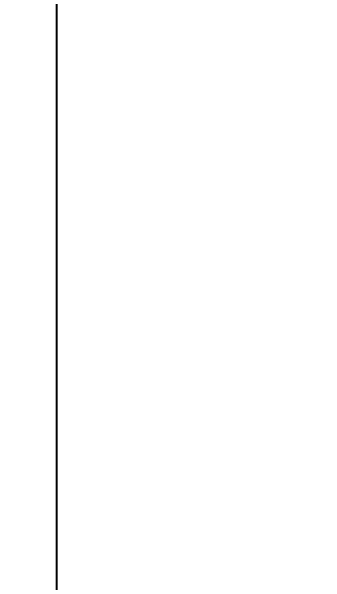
# Model space of a CAD drawing. Header units: millimetres. Extents: x -54028 to -48567, y 2760 to 5426.
# Drawn here: x -53934.1 to -53896.1, y 4156.9 to 4225.8 of the extents above; entities that cross this region are included whole.
import ezdxf

# ---------------------------------------------------------------- set-up
doc = ezdxf.new("R2010")
doc.units = ezdxf.units.MM
doc.styles.get("Standard").update_dxf_attribs({"font": 'arial.ttf'})
doc.dimstyles.new('ÖLÇÜ', dxfattribs={"dimtxt": 50, "dimasz": 20, "dimexe": 1.25, "dimexo": 30, "dimgap": 20, "dimtad": 0, "dimdec": 0, "dimtxsty": 'Standard', "dimcen": 2.5, "dimadec": 1, "dimazin": 0, "dimtfac": 1, "dimtdec": 0, "dimtmove": 0, "dimatfit": 3, "dimfxl": 1, "dimarcsym": 0})

# ---------------------------------------------------------------- blocks, each defined once
blk = doc.blocks.new('*D28')
at = {"color": 0, "lineweight": -2, "transparency": 16777216}
for p, q in [((-53958.59, 5303.198), (-53996.571, 5303.198)), ((-53995.321, 5283.198), (-53995.321, 4313.198)), ((-53995.321, 3153.198), (-53995.321, 4123.198)), ((-53958.59, 3133.198), (-53996.571, 3133.198))]:
    blk.add_line(p, q, dxfattribs=at)
at = {"color": 0, "transparency": 16777216}
for points in [[(-53998.655, 5283.198), (-53991.988, 5283.198), (-53995.321, 5303.198)], [(-53998.655, 3153.198), (-53991.988, 3153.198), (-53995.321, 3133.198)]]:
    blk.add_solid(points, dxfattribs=at)
at = {"layer": 'Defpoints', "color": 0, "transparency": 16777216}
for p in [(-53995.321, 5303.198), (-53928.59, 5303.198), (-53928.59, 3133.198)]:
    blk.add_point(p, dxfattribs=at)
at = {"color": 0, "transparency": 16777216, "insert": (-53995.321, 4218.198), "char_height": 50, "attachment_point": 5, "rotation": 90}
blk.add_mtext('2170', dxfattribs=at)

msp = doc.modelspace()

# ---------------------------------------------------------------- linework, layer by layer
msp.add_lwpolyline([(-53063.59, 3133.198), (-53928.59, 3133.198), (-53928.59, 5303.198), (-53063.59, 5303.198)], close=True)

# ---------------------------------------------------------------- dimensions: what is measured, and where the dimension line sits
dim = msp.add_linear_dim(base=(-53995.321, 5303.198), p1=(-53928.59, 3133.198), p2=(-53928.59, 5303.198), angle=90, dimstyle='ÖLÇÜ')
dim.commit()
dim.dimension.update_dxf_attribs({"geometry": '*D28', "text_midpoint": (-53995.321, 4218.198)})

doc.saveas('drawing.dxf')
